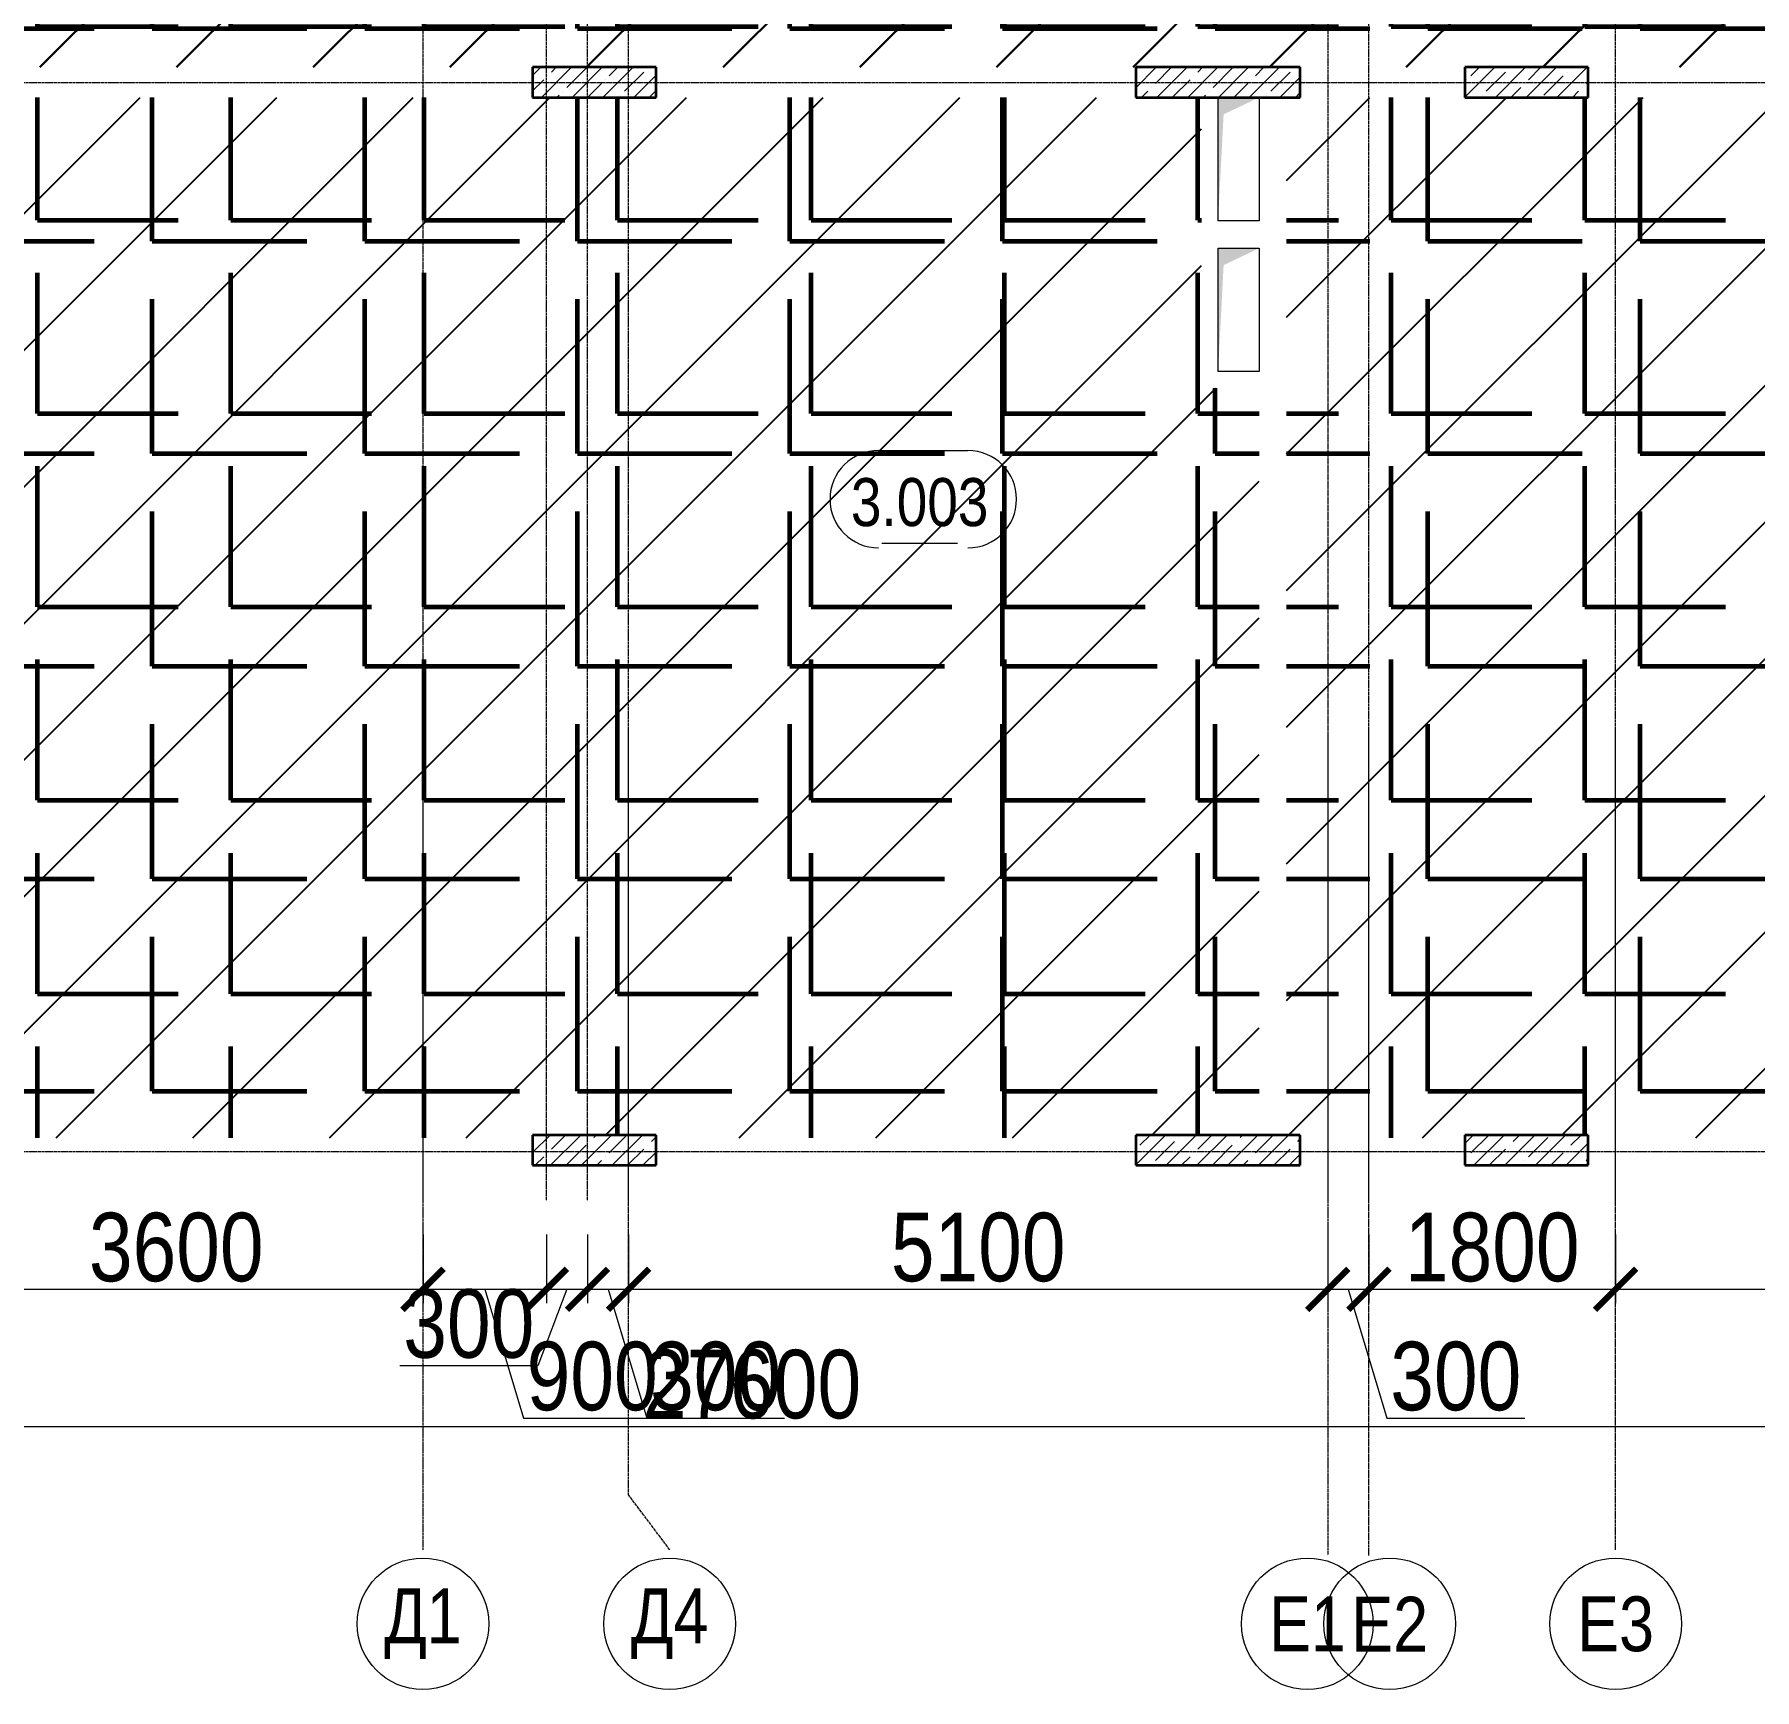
# Model space of a CAD drawing. Header units: millimetres. Extents: x -65509 to 912790, y 446 to 713294.
# Drawn here: x 8445 to 20994, y 316625 to 328700 of the extents above; entities that cross this region are included whole.
import ezdxf
from ezdxf.enums import TextEntityAlignment as Align

# ---------------------------------------------------------------- set-up
doc = ezdxf.new("R2010")
doc.units = ezdxf.units.MM
doc.linetypes.add('CENTER2', pattern=[28.575, 19.05, -3.175, 3.175, -3.175])
doc.linetypes.add('HIDDEN2', pattern=[4.7625, 3.175, -1.5875])
doc.layers.get('Defpoints').update_dxf_attribs({"color": 250})
doc.layers.add('1.1) Нал. пол 1 вып. классы в 1 блоке', color=5, linetype='Continuous')
for name, color, linetype, lineweight in [('8.1) Нал. пол 8 вып.', 190, 'Continuous', 30), ('8.2) Линолеум 8 вып', 90, 'Continuous', 60), ('9.1) Линолеум 9  9.2 Инв', 3, 'Continuous', 60), ('АР_Area', 250, 'Continuous', 5), ('АР_Колонны', 250, 'Continuous', 30), ('АР_Стены ЖБ', 250, 'Continuous', 35), ('АР_Штриховка', 250, 'Continuous', 0), ('ОВ_Шахты', 250, 'Continuous', 5), ('РД_Оси_100', 250, 'Continuous', 0), ('РД_Оси_размер', 250, 'Continuous', 0)]:
    doc.layers.add(name, color=color, linetype=linetype, lineweight=lineweight)
doc.styles.add('style1', font='ARIALN.TTF')
doc.styles.add('ккк', font='isocpeur.ttf', dxfattribs={"width": 0.85, "oblique": 15})
doc.dimstyles.new('Dim100_ареал', dxfattribs={"dimscale": 100, "dimtxt": 2.5, "dimasz": 1, "dimexe": 1, "dimexo": 1, "dimgap": 0.5, "dimtad": 1, "dimzin": 12, "dimdsep": 46, "dimtxsty": 'style1', "dimblk": 'ARCHTICK', "dimcen": 1, "dimdle": 1, "dimclrd": 256, "dimclre": 256, "dimaunit": 1, "dimadec": 0, "dimazin": 3, "dimtfac": 1, "dimtmove": 1, "dimatfit": 3, "dimldrblk": 'OPEN30', "dimfxl": 4, "dimfxlon": 1, "dimtolj": 1, "dimtzin": 0, "dimlwd": 9, "dimlwe": 9, "dimarcsym": 0})
pattern_1 = [(45, (-1573151.94, 142401.4), (-498.4042, 498.4042), [])]
pattern_2 = [(0, (0, 0), (0, 1550.67), [1127.76, -422.91]), (90, (0, 0), (-1550.67, 9e-14), [1127.76, -422.91])]
pattern_3 = [(0, (0, 0), (0, 1410.97), [1026.16, -384.81]), (90, (0, 0), (-1410.97, 9e-14), [1026.16, -384.81])]

# ---------------------------------------------------------------- blocks, each defined once
blk = doc.blocks.new('otv')
at = {"linetype": 'Continuous'}
blk.add_lwpolyline([(0, -1), (0, 0), (1, 0), (1, -1)], close=True, dxfattribs=at)
blk.add_solid([(0, -1), (0, 0), (0.135, -0.137), (1, 0)], dxfattribs=at)
blk = doc.blocks.new('A-iden')
at = {"linetype": 'Continuous', "lineweight": 5}
blk.add_circle((0, -4), 3, dxfattribs=at)
at = {"color": 0, "linetype": 'Continuous', "lineweight": 20, "style": 'ккк', "width": 0.85}
blk.add_attdef('ID', text='', height=8, dxfattribs=at).set_placement((0.314, -3.853), align=Align.MIDDLE_CENTER)
blk = doc.blocks.new('_ArchTick')
at = {"color": 0, "linetype": 'ByBlock', "const_width": 0.15}
blk.add_lwpolyline([(-0.5, -0.5), (0.5, 0.5)], dxfattribs=at)
blk = doc.blocks.new('*D48')
at = {"layer": 'Defpoints', "color": 0, "transparency": 16777216}
for p in [(1203453, 135908), (1207053, 135908), (1207053, 134908)]:
    blk.add_point(p, dxfattribs=at)
at = {"layer": 'РД_Оси_размер', "lineweight": 9, "transparency": 16777216}
for p, q in [((1203453, 135308), (1203453, 134808)), ((1207053, 135308), (1207053, 134808)), ((1203353, 134908), (1207153, 134908))]:
    blk.add_line(p, q, dxfattribs=at)
at = {"layer": 'РД_Оси_размер', "lineweight": 9, "transparency": 16777216, "xscale": 300, "yscale": 300, "zscale": 300, "rotation": 180}
blk.add_blockref('_ArchTick', (1203453, 134908), dxfattribs=at)
at = {"layer": 'РД_Оси_размер', "lineweight": 9, "transparency": 16777216, "xscale": 300, "yscale": 300, "zscale": 300}
blk.add_blockref('_ArchTick', (1207053, 134908), dxfattribs=at)
at = {"layer": 'РД_Оси_размер', "color": 0, "transparency": 16777216, "insert": (1205253, 135213), "char_height": 500, "attachment_point": 5, "style": 'style1'}
blk.add_mtext('\\A1;3600', dxfattribs=at)
blk = doc.blocks.new('_Open30')
at = {"color": 0, "linetype": 'ByBlock', "lineweight": -2}
for p, q in [((-1, 0.268), (0, 0)), ((0, 0), (-1, -0.268)), ((0, 0), (-1, 0))]:
    blk.add_line(p, q, dxfattribs=at)
blk = doc.blocks.new('*D49')
at = {"layer": 'Defpoints', "color": 0, "transparency": 16777216}
for p in [(1207053, 135908), (1207953, 135908), (1207953, 134908)]:
    blk.add_point(p, dxfattribs=at)
at = {"layer": 'РД_Оси_размер', "lineweight": 9, "transparency": 16777216}
for p, q in [((1207053, 135308), (1207053, 134808)), ((1207953, 135308), (1207953, 134808)), ((1206953, 134908), (1208053, 134908)), ((1207503, 134908), (1207785, 133967)), ((1207785, 133967), (1208790, 133967))]:
    blk.add_line(p, q, dxfattribs=at)
at = {"layer": 'РД_Оси_размер', "lineweight": 9, "transparency": 16777216, "xscale": 300, "yscale": 300, "zscale": 300, "rotation": 180}
blk.add_blockref('_ArchTick', (1207053, 134908), dxfattribs=at)
at = {"layer": 'РД_Оси_размер', "lineweight": 9, "transparency": 16777216, "xscale": 300, "yscale": 300, "zscale": 300}
blk.add_blockref('_ArchTick', (1207953, 134908), dxfattribs=at)
at = {"layer": 'РД_Оси_размер', "color": 0, "transparency": 16777216, "insert": (1208287, 134272), "char_height": 500, "attachment_point": 5, "style": 'style1'}
blk.add_mtext('\\A1;900', dxfattribs=at)
blk = doc.blocks.new('*D50')
at = {"layer": 'Defpoints', "color": 0, "transparency": 16777216}
for p in [(1207953, 135908), (1208253, 135908), (1208253, 134908)]:
    blk.add_point(p, dxfattribs=at)
at = {"layer": 'РД_Оси_размер', "lineweight": 9, "transparency": 16777216}
for p, q in [((1207953, 135308), (1207953, 134808)), ((1208253, 135308), (1208253, 134808)), ((1207853, 134908), (1208353, 134908)), ((1208103, 134908), (1207890, 134349)), ((1207890, 134349), (1206885, 134349))]:
    blk.add_line(p, q, dxfattribs=at)
at = {"layer": 'РД_Оси_размер', "lineweight": 9, "transparency": 16777216, "xscale": 300, "yscale": 300, "zscale": 300, "rotation": 180}
blk.add_blockref('_ArchTick', (1207953, 134908), dxfattribs=at)
at = {"layer": 'РД_Оси_размер', "lineweight": 9, "transparency": 16777216, "xscale": 300, "yscale": 300, "zscale": 300}
blk.add_blockref('_ArchTick', (1208253, 134908), dxfattribs=at)
at = {"layer": 'РД_Оси_размер', "color": 0, "transparency": 16777216, "insert": (1207387, 134655), "char_height": 500, "attachment_point": 5, "style": 'style1'}
blk.add_mtext('\\A1;300', dxfattribs=at)
blk = doc.blocks.new('*D51')
at = {"layer": 'Defpoints', "color": 0, "transparency": 16777216}
for p in [(1208253, 135908), (1208553, 135908), (1208553, 134908)]:
    blk.add_point(p, dxfattribs=at)
at = {"layer": 'РД_Оси_размер', "lineweight": 9, "transparency": 16777216}
for p, q in [((1208253, 135308), (1208253, 134808)), ((1208553, 135308), (1208553, 134808)), ((1208153, 134908), (1208653, 134908)), ((1208403, 134908), (1208685, 133967)), ((1208685, 133967), (1209690, 133967))]:
    blk.add_line(p, q, dxfattribs=at)
at = {"layer": 'РД_Оси_размер', "lineweight": 9, "transparency": 16777216, "xscale": 300, "yscale": 300, "zscale": 300, "rotation": 180}
blk.add_blockref('_ArchTick', (1208253, 134908), dxfattribs=at)
at = {"layer": 'РД_Оси_размер', "lineweight": 9, "transparency": 16777216, "xscale": 300, "yscale": 300, "zscale": 300}
blk.add_blockref('_ArchTick', (1208553, 134908), dxfattribs=at)
at = {"layer": 'РД_Оси_размер', "color": 0, "transparency": 16777216, "insert": (1209187, 134272), "char_height": 500, "attachment_point": 5, "style": 'style1'}
blk.add_mtext('\\A1;300', dxfattribs=at)
blk = doc.blocks.new('*D52')
at = {"layer": 'Defpoints', "color": 0, "transparency": 16777216}
for p in [(1208553, 135908), (1213653, 135908), (1213653, 134908)]:
    blk.add_point(p, dxfattribs=at)
at = {"layer": 'РД_Оси_размер', "lineweight": 9, "transparency": 16777216}
for p, q in [((1208553, 135308), (1208553, 134808)), ((1213653, 135308), (1213653, 134808)), ((1208453, 134908), (1213753, 134908))]:
    blk.add_line(p, q, dxfattribs=at)
at = {"layer": 'РД_Оси_размер', "lineweight": 9, "transparency": 16777216, "xscale": 300, "yscale": 300, "zscale": 300, "rotation": 180}
blk.add_blockref('_ArchTick', (1208553, 134908), dxfattribs=at)
at = {"layer": 'РД_Оси_размер', "lineweight": 9, "transparency": 16777216, "xscale": 300, "yscale": 300, "zscale": 300}
blk.add_blockref('_ArchTick', (1213653, 134908), dxfattribs=at)
at = {"layer": 'РД_Оси_размер', "color": 0, "transparency": 16777216, "insert": (1211103, 135213), "char_height": 500, "attachment_point": 5, "style": 'style1'}
blk.add_mtext('\\A1;5100', dxfattribs=at)
blk = doc.blocks.new('*D53')
at = {"layer": 'Defpoints', "color": 0, "transparency": 16777216}
for p in [(1213653, 135908), (1213953, 135908), (1213953, 134908)]:
    blk.add_point(p, dxfattribs=at)
at = {"layer": 'РД_Оси_размер', "lineweight": 9, "transparency": 16777216}
for p, q in [((1213653, 135308), (1213653, 134808)), ((1213953, 135308), (1213953, 134808)), ((1213553, 134908), (1214053, 134908)), ((1213803, 134908), (1214085, 133967)), ((1214085, 133967), (1215090, 133967))]:
    blk.add_line(p, q, dxfattribs=at)
at = {"layer": 'РД_Оси_размер', "lineweight": 9, "transparency": 16777216, "xscale": 300, "yscale": 300, "zscale": 300, "rotation": 180}
blk.add_blockref('_ArchTick', (1213653, 134908), dxfattribs=at)
at = {"layer": 'РД_Оси_размер', "lineweight": 9, "transparency": 16777216, "xscale": 300, "yscale": 300, "zscale": 300}
blk.add_blockref('_ArchTick', (1213953, 134908), dxfattribs=at)
at = {"layer": 'РД_Оси_размер', "color": 0, "transparency": 16777216, "insert": (1214587, 134272), "char_height": 500, "attachment_point": 5, "style": 'style1'}
blk.add_mtext('\\A1;300', dxfattribs=at)
blk = doc.blocks.new('*D54')
at = {"layer": 'Defpoints', "color": 0, "transparency": 16777216}
for p in [(1213953, 135908), (1215753, 135908), (1215753, 134908)]:
    blk.add_point(p, dxfattribs=at)
at = {"layer": 'РД_Оси_размер', "lineweight": 9, "transparency": 16777216}
for p, q in [((1213953, 135308), (1213953, 134808)), ((1215753, 135308), (1215753, 134808)), ((1213853, 134908), (1215853, 134908))]:
    blk.add_line(p, q, dxfattribs=at)
at = {"layer": 'РД_Оси_размер', "lineweight": 9, "transparency": 16777216, "xscale": 300, "yscale": 300, "zscale": 300, "rotation": 180}
blk.add_blockref('_ArchTick', (1213953, 134908), dxfattribs=at)
at = {"layer": 'РД_Оси_размер', "lineweight": 9, "transparency": 16777216, "xscale": 300, "yscale": 300, "zscale": 300}
blk.add_blockref('_ArchTick', (1215753, 134908), dxfattribs=at)
at = {"layer": 'РД_Оси_размер', "color": 0, "transparency": 16777216, "insert": (1214853, 135213), "char_height": 500, "attachment_point": 5, "style": 'style1'}
blk.add_mtext('\\A1;1800', dxfattribs=at)
blk = doc.blocks.new('*D55')
at = {"layer": 'Defpoints', "color": 0, "transparency": 16777216}
for p in [(1215753, 135908), (1219853, 135908), (1219853, 134908)]:
    blk.add_point(p, dxfattribs=at)
at = {"layer": 'РД_Оси_размер', "lineweight": 9, "transparency": 16777216}
for p, q in [((1215753, 135308), (1215753, 134808)), ((1219853, 135308), (1219853, 134808)), ((1215653, 134908), (1219953, 134908))]:
    blk.add_line(p, q, dxfattribs=at)
at = {"layer": 'РД_Оси_размер', "lineweight": 9, "transparency": 16777216, "xscale": 300, "yscale": 300, "zscale": 300, "rotation": 180}
blk.add_blockref('_ArchTick', (1215753, 134908), dxfattribs=at)
at = {"layer": 'РД_Оси_размер', "lineweight": 9, "transparency": 16777216, "xscale": 300, "yscale": 300, "zscale": 300}
blk.add_blockref('_ArchTick', (1219853, 134908), dxfattribs=at)
at = {"layer": 'РД_Оси_размер', "color": 0, "transparency": 16777216, "insert": (1217803, 135213), "char_height": 500, "attachment_point": 5, "style": 'style1'}
blk.add_mtext('\\A1;4100', dxfattribs=at)
blk = doc.blocks.new('*D97')
at = {"layer": 'Defpoints', "color": 0, "transparency": 16777216}
for p in [(1195653, 135908), (1223253, 135908), (1223253, 133908)]:
    blk.add_point(p, dxfattribs=at)
at = {"layer": 'РД_Оси_размер', "lineweight": 9, "transparency": 16777216}
for p, q in [((1195653, 134308), (1195653, 133808)), ((1223253, 134308), (1223253, 133808)), ((1195553, 133908), (1223353, 133908))]:
    blk.add_line(p, q, dxfattribs=at)
at = {"layer": 'РД_Оси_размер', "lineweight": 9, "transparency": 16777216, "xscale": 300, "yscale": 300, "zscale": 300, "rotation": 180}
blk.add_blockref('_ArchTick', (1195653, 133908), dxfattribs=at)
at = {"layer": 'РД_Оси_размер', "lineweight": 9, "transparency": 16777216, "xscale": 300, "yscale": 300, "zscale": 300}
blk.add_blockref('_ArchTick', (1223253, 133908), dxfattribs=at)
at = {"layer": 'РД_Оси_размер', "color": 0, "transparency": 16777216, "insert": (1209453, 134213), "char_height": 500, "attachment_point": 5, "style": 'style1'}
blk.add_mtext('\\A1;27600', dxfattribs=at)
blk = doc.blocks.new('MOK-МаркаПом_овал_ареал')
for p, q in [((-2.99, 3.76), (3.52, 3.76)), ((-2.75, -3), (2.75, -3))]:
    blk.add_line(p, q)
for centre, radius, start, end in [((-2.99, 0.21), 3.55, 90, 270), ((3.52, 0.21), 3.55, 270, 90), ((-7.41, 0), 7.16, 0, 0.001)]:
    blk.add_arc(centre, radius, start, end)
at = {"color": 0, "style": 'style1'}
blk.add_attdef('АР-ПОМЕЩЕНИЕ:НОМЕР', text='', height=3, dxfattribs=at).set_placement((0.26, 0), align=Align.MIDDLE)
blk = doc.blocks.new('оси_рен')
at = {"layer": 'РД_Оси_100', "color": 251, "linetype": 'CENTER2', "true_color": 0x636466}
for p, q in [((1215752.916, 135558.25), (1215752.916, 223268.25)), ((1189697.958, 143713.25), (1225207.916, 143713.25)), ((1215752.916, 133007.755), (1215752.916, 138964.071)), ((1189697.958, 135913.25), (1225207.916, 135913.25))]:
    blk.add_line(p, q, dxfattribs=at)
for points in [[(1207052.916, 223268.25), (1207052.916, 135558.25)], [(1207952.916, 135558.25), (1207952.916, 223268.25)], [(1208252.916, 135558.25), (1208252.916, 223268.25)], [(1208552.916, 135558.25), (1208552.916, 223268.25)], [(1213652.916, 223268.25), (1213652.916, 135558.25)], [(1213952.916, 135558.25), (1213952.916, 223268.25)], [(1207052.916, 138964.071), (1207052.916, 133007.755)], [(1208852.916, 133007.755), (1208552.916, 133407.755), (1208552.916, 138964.071)], [(1213652.916, 138964.071), (1213652.916, 132968.663)], [(1213952.916, 132966.444), (1213952.916, 138964.071)]]:
    blk.add_lwpolyline(points, dxfattribs=at)
at = {"layer": 'РД_Оси_100', "color": 251, "true_color": 0x636466}
ref = blk.add_blockref('A-iden', (1207052.182, 133107.755), dxfattribs=dict(at, xscale=160, yscale=160))
ref.add_attrib('ID', 'Д1', dxfattribs={"layer": '0', "linetype": 'Continuous', "height": 400, "style": 'style1'}).set_placement((1207052.182, 132467.755), align=Align.MIDDLE)
ref = blk.add_blockref('A-iden', (1208852.182, 133107.755), dxfattribs=dict(at, xscale=160, yscale=160))
ref.add_attrib('ID', 'Д4', dxfattribs={"layer": '0', "linetype": 'Continuous', "height": 400, "style": 'style1'}).set_placement((1208852.182, 132467.755), align=Align.MIDDLE)
ref = blk.add_blockref('A-iden', (1213504.837, 133107.755), dxfattribs=dict(at, xscale=160, yscale=160))
ref.add_attrib('ID', 'Е1', dxfattribs={"layer": '0', "linetype": 'Continuous', "height": 400, "style": 'style1'}).set_placement((1213504.837, 132467.755), align=Align.MIDDLE)
ref = blk.add_blockref('A-iden', (1214104.837, 133107.755), dxfattribs=dict(at, xscale=160, yscale=160))
ref.add_attrib('ID', 'Е2', dxfattribs={"layer": '0', "linetype": 'Continuous', "height": 400, "style": 'style1'}).set_placement((1214104.837, 132467.755), align=Align.MIDDLE)
ref = blk.add_blockref('A-iden', (1215752.916, 133107.755), dxfattribs=dict(at, xscale=160, yscale=160))
ref.add_attrib('ID', 'Е3', dxfattribs={"layer": '0', "linetype": 'Continuous', "height": 400, "style": 'style1'}).set_placement((1215752.916, 132467.755), align=Align.MIDDLE)
at = {"layer": 'РД_Оси_размер', "color": 251, "true_color": 0x636466}
for base, p1, p2, picture, middle in [((1223252.916, 133907.755), (1195652.916, 135907.755), (1223252.916, 135907.755), '*D97', (1209452.916, 134213.041)), ((1207052.916, 134907.755), (1203452.916, 135907.755), (1207052.916, 135907.755), '*D48', (1205252.916, 135213.041)), ((1207952.916, 134907.755), (1207052.916, 135907.755), (1207952.916, 135907.755), '*D49', (1207835.173, 134272.182)), ((1208552.916, 134907.755), (1208252.916, 135907.755), (1208552.916, 135907.755), '*D51', (1208735.173, 134272.182)), ((1213652.916, 134907.755), (1208552.916, 135907.755), (1213652.916, 135907.755), '*D52', (1211102.916, 135213.041)), ((1213952.916, 134907.755), (1213652.916, 135907.755), (1213952.916, 135907.755), '*D53', (1214135.173, 134272.182)), ((1215752.916, 134907.755), (1213952.916, 135907.755), (1215752.916, 135907.755), '*D54', (1214852.916, 135213.041)), ((1219852.916, 134907.755), (1215752.916, 135907.755), (1219852.916, 135907.755), '*D55', (1217802.916, 135213.041))]:
    dim = blk.add_linear_dim(base=base, p1=p1, p2=p2, dimstyle='Dim100_ареал', override={"dimtxt": 5, "dimasz": 3}, dxfattribs=at)
    dim.commit()
    dim.dimension.update_dxf_attribs({"geometry": picture, "text_midpoint": middle})
dim = blk.add_linear_dim(base=(1208252.916, 134907.755), p1=(1207952.916, 135907.755), p2=(1208252.916, 135907.755), dimstyle='Dim100_ареал', override={"dimtxt": 5, "dimasz": 3}, dxfattribs=at)
dim.commit()
dim.dimension.update_dxf_attribs({"geometry": '*D50', "text_midpoint": (1207839.511, 134349.46), "dimtype": 160})

msp = doc.modelspace()

# ---------------------------------------------------------------- hatches: boundary and pattern name
at = {"layer": '1.1) Нал. пол 1 вып. классы в 1 блоке'}
h = msp.add_hatch(dxfattribs=at)
h.set_pattern_fill('ANSI31', color=256, scale=222)
h.set_pattern_definition(pattern_1)
h.paths.add_polyline_path([(16960, 328240.607), (16480, 328240.607), (12980, 328240.607), (12080, 328240.607), (9179, 328240.607), (8170.909, 328240.607), (8170.909, 328050.607), (7780, 328050.607), (7780, 326000.607), (7790, 326000.607), (7790, 324800.607), (7780, 320670.607), (7780, 320650.607), (8080, 320650.607), (9580, 320650.607), (10480, 320650.607), (11680, 320650.607), (12080, 320650.607), (12080, 320670.607), (12980, 320670.607), (13180, 320650.607), (16480, 320650.607), (16480, 320670.607), (17380, 320670.607), (17380, 320820.607), (17380, 326120.607), (16960, 326120.607)])
h = msp.add_hatch(dxfattribs=at)
h.set_pattern_fill('ANSI31', color=256, scale=222)
h.set_pattern_definition(pattern_1)
h.paths.add_polyline_path([(26940, 328250.607), (26680, 328250.607), (26680, 328240.607), (26530, 328240.607), (23680, 328240.607), (20780, 328240.607), (19779, 328240.607), (18880, 328240.607), (17969.625, 328240.607), (17969.625, 328050.607), (17580, 328050.607), (17580, 320670.607), (17680, 320670.607), (17680, 320650.607), (18880, 320650.607), (18880, 320670.607), (19780, 320670.607), (19780, 320650.607), (23080, 320650.607), (23980, 320650.607), (26080, 320650.607), (26680, 320650.607), (26680, 320950.607), (27380, 320950.607), (27380, 321100.607), (27380, 326111.137), (26940, 326111.137)])
at = {"layer": '8.1) Нал. пол 8 вып.'}
h = msp.add_hatch(dxfattribs=at)
h.set_pattern_fill('ANSI31', color=256, scale=222)
h.paths.add_polyline_path([(11149.997, 345740.607), (8509.998, 345740.607), (8509.998, 343930.608), (7790, 343930.362), (7790, 328460.607), (12070, 328460.607), (12070, 332650.607), (11380, 332650.607), (11380, 332650.607), (11180, 332650.607), (11180, 334850.607), (11180, 335050.607), (11180, 336350.607), (11180, 340750.607), (11180, 340970.607), (12070, 340970.607), (12070, 343930.607), (11270, 343930.608), (11149.997, 343930.608)])
h = msp.add_hatch(dxfattribs=at)
h.set_pattern_fill('ANSI31', color=256, scale=222)
h.paths.add_polyline_path([(45123.272, 333269.238), (27580, 333269.238), (27580, 333050.607), (26680, 333050.607), (26680, 333269.238), (20080, 333269.238), (20080, 332450.607), (19881.718, 332450.607), (19881.718, 332450.607), (18300, 332450.607), (18180, 332450.607), (14080, 332450.607), (13580, 332450.607), (13280, 332450.607), (12070, 332450.607), (12070, 328460.607), (25800.609, 328460.607), (25800.609, 328750.607), (26680, 328750.607), (27580, 328750.607), (27580, 328460.607), (45123.272, 328460.607)])
at = {"layer": '8.2) Линолеум 8 вып'}
h = msp.add_hatch(dxfattribs=at)
h.set_pattern_fill('ANGLE', color=256, scale=222)
h.set_pattern_definition(pattern_2)
h.paths.add_polyline_path([(11149.997, 345740.607), (8509.998, 345740.607), (8509.998, 343930.608), (7790, 343930.362), (7790, 328460.607), (12070, 328460.607), (12070, 332650.607), (11380, 332650.607), (11380, 332650.607), (11180, 332650.607), (11180, 334850.607), (11180, 335050.607), (11180, 336350.607), (11180, 340750.607), (11180, 340970.607), (12070, 340970.607), (12070, 343930.607), (11270, 343930.608), (11149.997, 343930.608)])
h = msp.add_hatch(dxfattribs=at)
h.set_pattern_fill('ANGLE', color=256, scale=222)
h.set_pattern_definition(pattern_2)
h.paths.add_polyline_path([(45123.272, 333269.238), (27580, 333269.238), (27580, 333050.607), (26680, 333050.607), (26680, 333269.238), (20080, 333269.238), (20080, 332450.607), (19881.718, 332450.607), (19881.718, 332450.607), (18300, 332450.607), (18180, 332450.607), (14080, 332450.607), (13580, 332450.607), (13280, 332450.607), (12070, 332450.607), (12070, 328460.607), (25800.609, 328460.607), (25800.609, 328750.607), (26680, 328750.607), (27580, 328750.607), (27580, 328460.607), (45123.272, 328460.607)])
h = msp.add_hatch(dxfattribs=at)
h.set_pattern_fill('ANGLE', color=256, scale=222)
h.set_pattern_definition(pattern_2)
h.paths.add_polyline_path([(16960, 328240.607), (16480, 328240.607), (12980, 328240.607), (12080, 328240.607), (9179, 328240.607), (8170.909, 328240.607), (8170.909, 328050.607), (7780, 328050.607), (7780, 326000.607), (7790, 326000.607), (7790, 324800.607), (7780, 320670.607), (7780, 320650.607), (8080, 320650.607), (9580, 320650.607), (10480, 320650.607), (11680, 320650.607), (12080, 320650.607), (12080, 320670.607), (12980, 320670.607), (13180, 320650.607), (16480, 320650.607), (16480, 320670.607), (17380, 320670.607), (17380, 320820.607), (17380, 326120.607), (16960, 326120.607)])
h = msp.add_hatch(dxfattribs=at)
h.set_pattern_fill('ANGLE', color=256, scale=222)
h.set_pattern_definition(pattern_2)
h.paths.add_polyline_path([(26940, 328250.607), (26680, 328250.607), (26680, 328240.607), (26530, 328240.607), (23680, 328240.607), (20780, 328240.607), (19779, 328240.607), (18880, 328240.607), (17969.625, 328240.607), (17969.625, 328050.607), (17580, 328050.607), (17580, 320670.607), (17680, 320670.607), (17680, 320650.607), (18880, 320650.607), (18880, 320670.607), (19780, 320670.607), (19780, 320650.607), (23080, 320650.607), (23980, 320650.607), (26080, 320650.607), (26680, 320650.607), (26680, 320950.607), (27380, 320950.607), (27380, 321100.607), (27380, 326111.137), (26940, 326111.137)])
at = {"layer": '9.1) Линолеум 9  9.2 Инв'}
h = msp.add_hatch(dxfattribs=at)
h.set_pattern_fill('ANGLE', color=256, scale=202)
h.set_pattern_definition(pattern_3)
h.paths.add_polyline_path([(11149.997, 345740.607), (8509.998, 345740.607), (8509.998, 343930.608), (7790, 343930.362), (7790, 328460.607), (12070, 328460.607), (12070, 332650.607), (11380, 332650.607), (11380, 332650.607), (11180, 332650.607), (11180, 334850.607), (11180, 335050.607), (11180, 336350.607), (11180, 340750.607), (11180, 340970.607), (12070, 340970.607), (12070, 343930.607), (11270, 343930.608), (11149.997, 343930.608)])
h = msp.add_hatch(dxfattribs=at)
h.set_pattern_fill('ANGLE', color=256, scale=202)
h.set_pattern_definition(pattern_3)
h.paths.add_polyline_path([(45123.272, 333269.238), (27580, 333269.238), (27580, 333050.607), (26680, 333050.607), (26680, 333269.238), (20080, 333269.238), (20080, 332450.607), (19881.718, 332450.607), (19881.718, 332450.607), (18300, 332450.607), (18180, 332450.607), (14080, 332450.607), (13580, 332450.607), (13280, 332450.607), (12070, 332450.607), (12070, 328460.607), (25800.609, 328460.607), (25800.609, 328750.607), (26680, 328750.607), (27580, 328750.607), (27580, 328460.607), (45123.272, 328460.607)])
h = msp.add_hatch(dxfattribs=at)
h.set_pattern_fill('ANGLE', color=256, scale=202)
h.set_pattern_definition(pattern_3)
h.paths.add_polyline_path([(16960, 328240.607), (16480, 328240.607), (12980, 328240.607), (12080, 328240.607), (9179, 328240.607), (8170.909, 328240.607), (8170.909, 328050.607), (7780, 328050.607), (7780, 326000.607), (7790, 326000.607), (7790, 324800.607), (7780, 320670.607), (7780, 320650.607), (8080, 320650.607), (9580, 320650.607), (10480, 320650.607), (11680, 320650.607), (12080, 320650.607), (12080, 320670.607), (12980, 320670.607), (13180, 320650.607), (16480, 320650.607), (16480, 320670.607), (17380, 320670.607), (17380, 320820.607), (17380, 326120.607), (16960, 326120.607)])
h = msp.add_hatch(dxfattribs=at)
h.set_pattern_fill('ANGLE', color=256, scale=202)
h.set_pattern_definition(pattern_3)
h.paths.add_polyline_path([(26940, 328250.607), (26680, 328250.607), (26680, 328240.607), (26530, 328240.607), (23680, 328240.607), (20780, 328240.607), (19779, 328240.607), (18880, 328240.607), (17969.625, 328240.607), (17969.625, 328050.607), (17580, 328050.607), (17580, 320670.607), (17680, 320670.607), (17680, 320650.607), (18880, 320650.607), (18880, 320670.607), (19780, 320670.607), (19780, 320650.607), (23080, 320650.607), (23980, 320650.607), (26080, 320650.607), (26680, 320650.607), (26680, 320950.607), (27380, 320950.607), (27380, 321100.607), (27380, 326111.137), (26940, 326111.137)])

# ---------------------------------------------------------------- linework, layer by layer
at = {"layer": 'АР_Колонны', "linetype": 'HIDDEN2'}
for p, q in [((12080, 328460.607), (12980, 328460.607)), ((12080, 328240.607), (12080, 328460.607)), ((12980, 328460.607), (12980, 328240.607)), ((16480, 328460.607), (17680, 328460.607)), ((16480, 328240.607), (16480, 328460.607)), ((17680, 328460.607), (17680, 328240.607)), ((18880, 328460.607), (19780, 328460.607)), ((18880, 328240.607), (18880, 328460.607)), ((19780, 328460.607), (19780, 328240.607)), ((12980, 328240.607), (12080, 328240.607)), ((17680, 328240.607), (16480, 328240.607)), ((19780, 328240.607), (18880, 328240.607)), ((12080, 320670.607), (12980, 320670.607)), ((12080, 320450.607), (12080, 320670.607)), ((12980, 320670.607), (12980, 320450.607)), ((16480, 320670.607), (17680, 320670.607)), ((16480, 320450.607), (16480, 320670.607)), ((17680, 320670.607), (17680, 320450.607)), ((18880, 320670.607), (19780, 320670.607)), ((18880, 320450.607), (18880, 320670.607)), ((19780, 320670.607), (19780, 320450.607)), ((12980, 320450.607), (12080, 320450.607)), ((17680, 320450.607), (16480, 320450.607)), ((19780, 320450.607), (18880, 320450.607))]:
    msp.add_line(p, q, dxfattribs=at)
at = {"layer": 'АР_Колонны', "linetype": 'Continuous'}
for p, q in [((12080, 328460.607), (12080, 328240.607)), ((12980, 328460.607), (12080, 328460.607)), ((12980, 328460.607), (12080, 328460.607)), ((12080, 328460.607), (12080, 328240.607)), ((12980, 328240.607), (12980, 328460.607)), ((12980, 328240.607), (12980, 328460.607)), ((16480, 328460.607), (16480, 328240.607)), ((17680, 328460.607), (16480, 328460.607)), ((17680, 328460.607), (16480, 328460.607)), ((16480, 328460.607), (16480, 328240.607)), ((17680, 328240.607), (17680, 328460.607)), ((17680, 328240.607), (17680, 328460.607)), ((18880, 328460.607), (18880, 328240.607)), ((19780, 328460.607), (18880, 328460.607)), ((19780, 328460.607), (18880, 328460.607)), ((18880, 328460.607), (18880, 328240.607)), ((19780, 328240.607), (19780, 328460.607)), ((19780, 328240.607), (19780, 328460.607)), ((12080, 328240.607), (12980, 328240.607)), ((12080, 328240.607), (12980, 328240.607)), ((16480, 328240.607), (17680, 328240.607)), ((16480, 328240.607), (17680, 328240.607)), ((18880, 328240.607), (19780, 328240.607)), ((18880, 328240.607), (19780, 328240.607)), ((12080, 320670.607), (12080, 320450.607)), ((12980, 320670.607), (12080, 320670.607)), ((12980, 320670.607), (12080, 320670.607)), ((12080, 320670.607), (12080, 320450.607)), ((12980, 320450.607), (12980, 320670.607)), ((12980, 320450.607), (12980, 320670.607)), ((16480, 320670.607), (16480, 320450.607)), ((17680, 320670.607), (16480, 320670.607)), ((17680, 320670.607), (16480, 320670.607)), ((16480, 320670.607), (16480, 320450.607)), ((17680, 320450.607), (17680, 320670.607)), ((17680, 320450.607), (17680, 320670.607)), ((18880, 320670.607), (18880, 320450.607)), ((19780, 320670.607), (18880, 320670.607)), ((19780, 320670.607), (18880, 320670.607)), ((18880, 320670.607), (18880, 320450.607)), ((19780, 320450.607), (19780, 320670.607)), ((19780, 320450.607), (19780, 320670.607)), ((12080, 320450.607), (12980, 320450.607)), ((12080, 320450.607), (12980, 320450.607)), ((16480, 320450.607), (17680, 320450.607)), ((16480, 320450.607), (17680, 320450.607)), ((18880, 320450.607), (19780, 320450.607)), ((18880, 320450.607), (19780, 320450.607))]:
    msp.add_line(p, q, dxfattribs=at)
at = {"layer": 'АР_Стены ЖБ', "linetype": 'Continuous'}
for p, q in [((12980, 328460.607), (12080, 328460.607)), ((12080, 328460.607), (12080, 328240.607)), ((12980, 328240.607), (12980, 328460.607)), ((17680, 328460.607), (16480, 328460.607)), ((16480, 328460.607), (16480, 328240.607)), ((17680, 328240.607), (17680, 328460.607)), ((19780, 328460.607), (18880, 328460.607)), ((18880, 328460.607), (18880, 328240.607)), ((19780, 328240.607), (19780, 328460.607)), ((12080, 328240.607), (12980, 328240.607)), ((16480, 328240.607), (17680, 328240.607)), ((18880, 328240.607), (19780, 328240.607)), ((12980, 320670.607), (12080, 320670.607)), ((12080, 320670.607), (12080, 320450.607)), ((12980, 320450.607), (12980, 320670.607)), ((17680, 320670.607), (16480, 320670.607)), ((16480, 320670.607), (16480, 320450.607)), ((17680, 320450.607), (17680, 320670.607)), ((19780, 320670.607), (18880, 320670.607)), ((18880, 320670.607), (18880, 320450.607)), ((19780, 320450.607), (19780, 320670.607)), ((12080, 320450.607), (12980, 320450.607)), ((16480, 320450.607), (17680, 320450.607)), ((18880, 320450.607), (19780, 320450.607))]:
    msp.add_line(p, q, dxfattribs=at)
at = {"layer": 'АР_Штриховка', "linetype": 'Continuous'}
for p, q in [((12080, 328401.519), (12139.088, 328460.607)), ((12143.594, 328240.607), (12363.594, 328460.607)), ((12216.795, 328426.061), (12251.341, 328460.607)), ((12329.048, 328313.808), (12469.365, 328454.124)), ((12368.101, 328240.607), (12588.101, 328460.607)), ((12592.607, 328240.607), (12812.607, 328460.607)), ((12637.745, 328397.998), (12700.354, 328460.607)), ((12749.998, 328285.745), (12890.314, 328426.061)), ((12817.114, 328240.607), (12980, 328403.494)), ((12918.378, 328454.124), (12918.378, 328454.124)), ((16480, 328311.391), (16629.216, 328460.607)), ((16482.417, 328426.061), (16482.417, 328426.061)), ((16510.48, 328454.124), (16516.963, 328460.607)), ((16622.733, 328341.871), (16741.469, 328460.607)), ((16633.722, 328240.607), (16853.722, 328460.607)), ((16858.229, 328240.607), (17078.229, 328460.607)), ((16931.43, 328426.061), (16965.976, 328460.607)), ((17043.683, 328313.808), (17183.999, 328454.124)), ((17082.735, 328240.607), (17302.735, 328460.607)), ((17307.242, 328240.607), (17527.242, 328460.607)), ((17352.379, 328397.998), (17414.988, 328460.607)), ((17464.632, 328285.745), (17604.949, 328426.061)), ((17633.012, 328454.124), (17633.012, 328454.124)), ((18880, 328241.821), (19098.786, 328460.607)), ((18923.924, 328397.998), (18986.533, 328460.607)), ((19036.177, 328285.745), (19176.494, 328426.061)), ((19103.293, 328240.607), (19323.293, 328460.607)), ((19204.557, 328454.124), (19204.557, 328454.124)), ((19327.799, 328240.607), (19547.799, 328460.607)), ((19344.874, 328369.935), (19435.546, 328460.607)), ((19552.306, 328240.607), (19772.306, 328460.607)), ((19625.507, 328426.061), (19625.507, 328426.061)), ((19653.57, 328454.124), (19660.053, 328460.607)), ((12080, 328289.266), (12160.669, 328369.935)), ((12188.732, 328397.998), (12188.732, 328397.998)), ((12300.985, 328285.745), (12300.985, 328285.745)), ((12480.354, 328240.607), (12581.618, 328341.871)), ((12609.681, 328369.935), (12609.681, 328369.935)), ((12929.367, 328240.607), (12980, 328291.24)), ((16521.469, 328240.607), (16566.607, 328285.745)), ((16594.67, 328313.808), (16594.67, 328313.808)), ((16745.976, 328240.607), (16875.303, 328369.935)), ((16903.366, 328397.998), (16903.366, 328397.998)), ((17015.62, 328285.745), (17015.62, 328285.745)), ((17194.988, 328240.607), (17296.253, 328341.871)), ((17324.316, 328369.935), (17324.316, 328369.935)), ((17531.748, 328240.607), (17680, 328388.859)), ((17644.001, 328240.607), (17680, 328276.606)), ((18895.861, 328369.935), (18895.861, 328369.935)), ((19215.546, 328240.607), (19288.747, 328313.808)), ((19316.81, 328341.871), (19316.81, 328341.871)), ((19457.127, 328257.681), (19597.443, 328397.998)), ((19664.559, 328240.607), (19709.696, 328285.745)), ((19737.76, 328313.808), (19737.76, 328313.808)), ((19765.823, 328341.871), (19780, 328356.048)), ((12255.848, 328240.607), (12272.922, 328257.681)), ((12721.935, 328257.681), (12721.935, 328257.681)), ((16970.482, 328240.607), (16987.556, 328257.681)), ((17436.569, 328257.681), (17436.569, 328257.681)), ((19008.114, 328257.681), (19008.114, 328257.681)), ((19776.812, 328240.607), (19780, 328243.795)), ((12080, 320543.795), (12206.812, 320670.607)), ((12211.318, 320450.607), (12431.318, 320670.607)), ((12216.795, 320568.337), (12319.065, 320670.607)), ((12435.825, 320450.607), (12655.825, 320670.607)), ((12497.428, 320624.464), (12497.428, 320624.464)), ((12525.492, 320652.527), (12543.572, 320670.607)), ((12637.745, 320540.274), (12768.078, 320670.607)), ((12660.331, 320450.607), (12880.331, 320670.607)), ((12946.441, 320624.464), (12980, 320658.023)), ((16480, 320453.667), (16696.94, 320670.607)), ((16510.48, 320596.4), (16584.687, 320670.607)), ((16622.733, 320484.147), (16763.05, 320624.464)), ((16701.447, 320450.607), (16921.447, 320670.607)), ((16791.113, 320652.527), (16791.113, 320652.527)), ((16925.953, 320450.607), (17145.953, 320670.607)), ((16931.43, 320568.337), (17033.7, 320670.607)), ((17150.459, 320450.607), (17370.459, 320670.607)), ((17212.063, 320624.464), (17212.063, 320624.464)), ((17240.126, 320652.527), (17258.206, 320670.607)), ((17352.379, 320540.274), (17482.713, 320670.607)), ((17374.966, 320450.607), (17594.966, 320670.607)), ((17661.075, 320624.464), (17680, 320643.388)), ((18880, 320608.603), (18942.004, 320670.607)), ((18923.924, 320540.274), (19054.257, 320670.607)), ((18946.511, 320450.607), (19166.511, 320670.607)), ((19171.017, 320450.607), (19391.017, 320670.607)), ((19232.62, 320624.464), (19278.764, 320670.607)), ((19344.874, 320512.21), (19485.19, 320652.527)), ((19395.523, 320450.607), (19615.523, 320670.607)), ((19653.57, 320596.4), (19727.777, 320670.607)), ((12099.065, 320450.607), (12160.669, 320512.21)), ((12188.732, 320540.274), (12188.732, 320540.274)), ((12329.048, 320456.084), (12469.365, 320596.4)), ((12609.681, 320512.21), (12609.681, 320512.21)), ((12772.585, 320450.607), (12890.314, 320568.337)), ((12884.838, 320450.607), (12980, 320545.769)), ((12918.378, 320596.4), (12918.378, 320596.4)), ((16482.417, 320568.337), (16482.417, 320568.337)), ((16813.7, 320450.607), (16875.303, 320512.21)), ((16903.366, 320540.274), (16903.366, 320540.274)), ((17043.683, 320456.084), (17183.999, 320596.4)), ((17324.316, 320512.21), (17324.316, 320512.21)), ((17487.219, 320450.607), (17604.949, 320568.337)), ((17599.472, 320450.607), (17680, 320531.135)), ((17633.012, 320596.4), (17633.012, 320596.4)), ((18895.861, 320512.21), (18895.861, 320512.21)), ((19058.764, 320450.607), (19176.494, 320568.337)), ((19204.557, 320596.4), (19204.557, 320596.4)), ((19507.777, 320450.607), (19597.443, 320540.274)), ((19620.03, 320450.607), (19780, 320610.577)), ((19625.507, 320568.337), (19625.507, 320568.337)), ((19765.823, 320484.147), (19780, 320498.324)), ((12548.078, 320450.607), (12581.618, 320484.147)), ((16594.67, 320456.084), (16594.67, 320456.084)), ((17262.713, 320450.607), (17296.253, 320484.147)), ((19283.27, 320450.607), (19288.747, 320456.084)), ((19316.81, 320484.147), (19316.81, 320484.147)), ((19737.76, 320456.084), (19737.76, 320456.084))]:
    msp.add_line(p, q, dxfattribs=at)

# ---------------------------------------------------------------- block references
msp.add_blockref('оси_рен', (-1195772.915, 184637.358))
at = {"layer": 'АР_Area', "color": 250, "linetype": 'Continuous', "lineweight": 25}
ref = msp.add_blockref('MOK-МаркаПом_овал_ареал', (14903.063, 325288.503), dxfattribs=dict(at, xscale=100, yscale=100, zscale=100))
ref.add_attrib('АР-ПОМЕЩЕНИЕ:НОМЕР', '3.003', dxfattribs={"layer": '0', "color": 0, "height": 350, "style": 'style1'}).set_placement((14903.063, 325288.503), align=Align.MIDDLE)
at = {"layer": 'ОВ_Шахты', "color": 1, "xscale": 300, "yscale": 900, "zscale": 1400}
for p in [(17080, 328240.607), (17080, 327140.607)]:
    msp.add_blockref('otv', p, dxfattribs=at)

doc.saveas('drawing.dxf')
